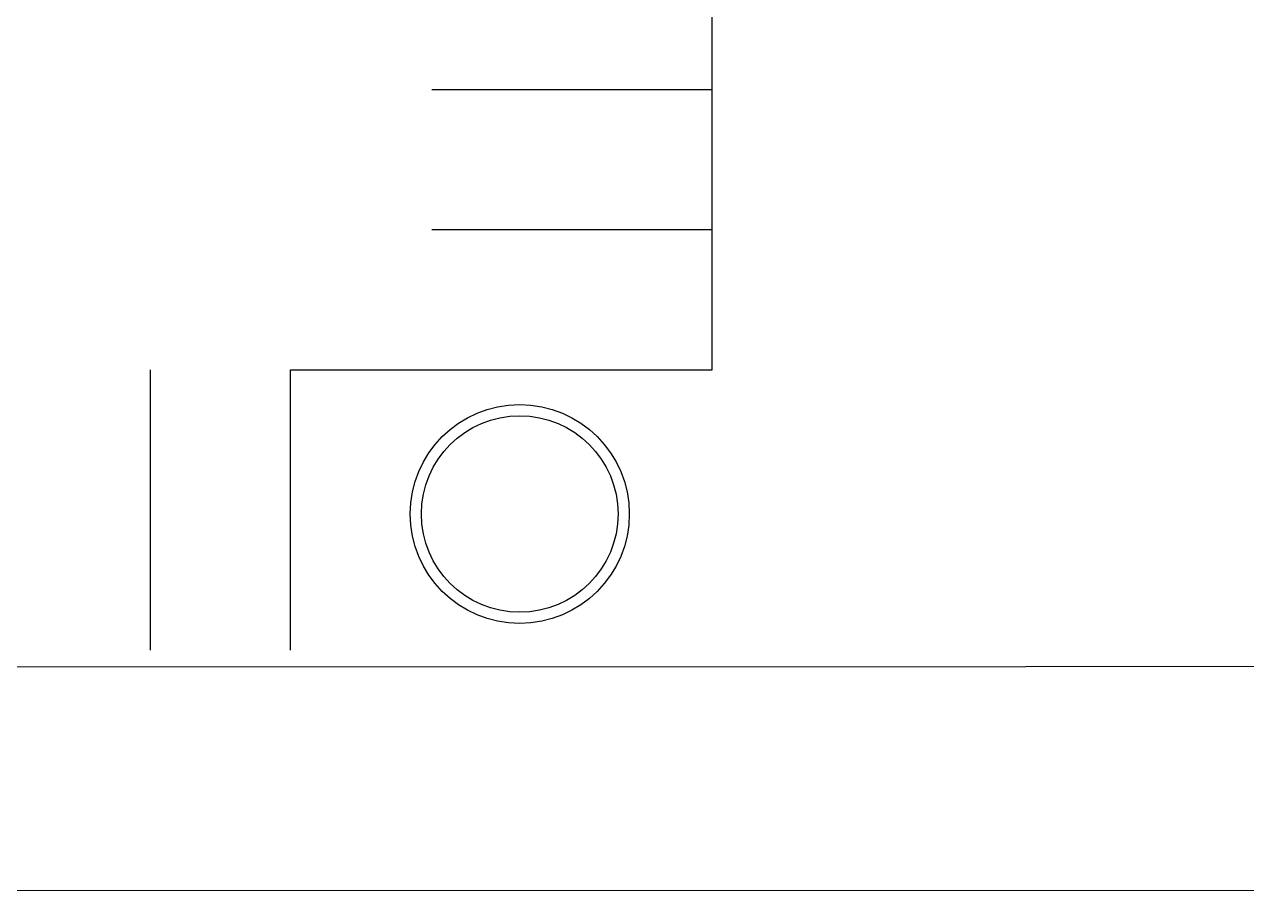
# Model space of a CAD drawing. Header units: millimetres. Extents: x -17017 to 2697, y 1903 to 18260.
# Drawn here: x -16966.415 to -16964.236, y 18234.954 to 18236.501 of the extents above; entities that cross this region are included whole.
import ezdxf

# ---------------------------------------------------------------- set-up
doc = ezdxf.new("R2010")
doc.units = ezdxf.units.MM
doc.layers.add('1', color=7, linetype='Continuous')
doc.layers.add('55', color=7, linetype='Continuous')

msp = doc.modelspace()

# ---------------------------------------------------------------- linework, layer by layer
for p, q in [((-16965.1889, 18235.8847), (-16965.1889, 18238.1347)), ((-16965.1889, 18236.3847), (-16965.6889, 18236.3847)), ((-16965.1889, 18236.1347), (-16965.6889, 18236.1347)), ((-16966.1907, 18235.3847), (-16966.1907, 18235.8847)), ((-16965.9407, 18235.3847), (-16965.9407, 18235.8847)), ((-16965.9407, 18235.8847), (-16965.1889, 18235.8847))]:
    msp.add_line(p, q)
for radius in [0.1954, 0.1754]:
    msp.add_circle((-16965.5321, 18235.6276), radius)
at = {"layer": '1', "color": 7, "linetype": 'Continuous'}
msp.add_lwpolyline([(-16970.6992, 18235.3534), (-16960.5836, 18235.3565)], dxfattribs=at)
at = {"layer": '55', "linetype": 'ByBlock'}
msp.add_line((-16960.5836, 18234.9567), (-16969.8981, 18234.9537), dxfattribs=at)

doc.saveas('drawing.dxf')
